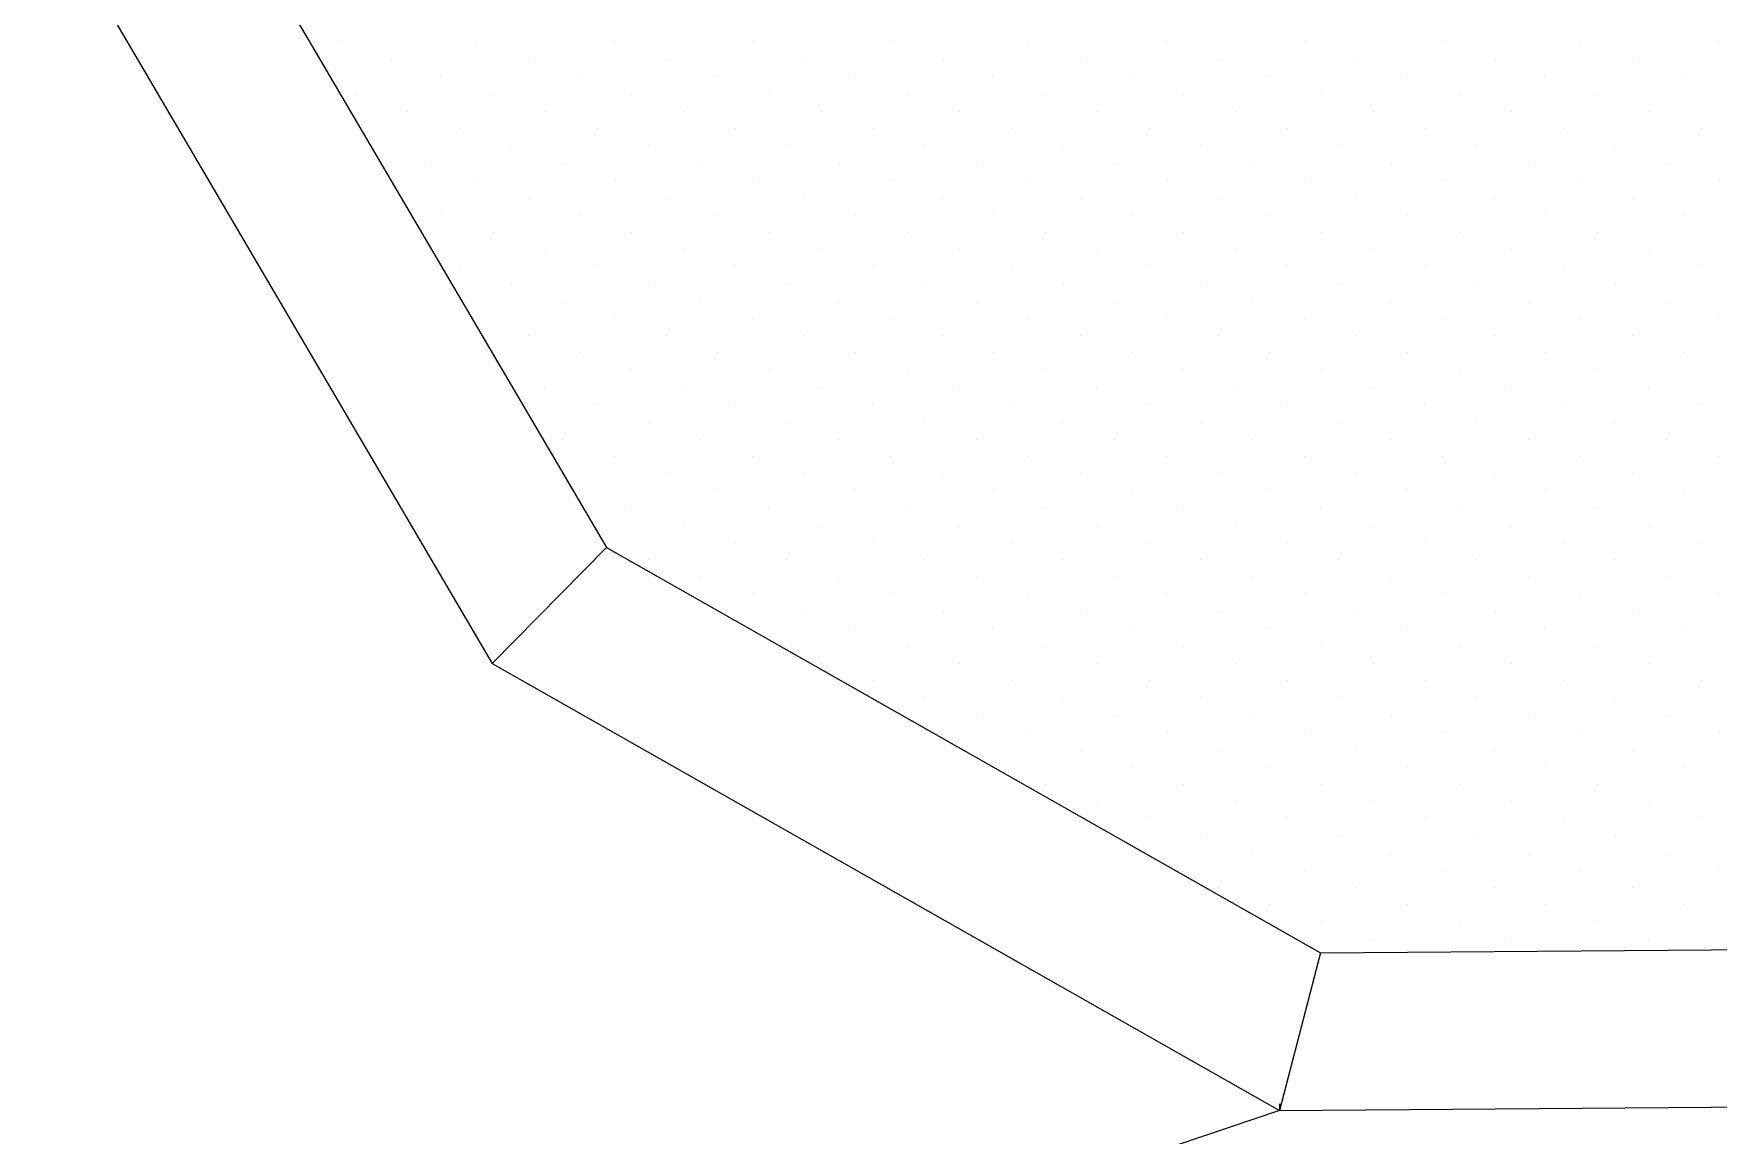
# Model space of a CAD drawing. Header units: millimetres. Extents: x 204800 to 233555, y -2285 to 8522.
# Drawn here: x 229015.2 to 229097.4, y 984.4 to 1038.2 of the extents above; entities that cross this region are included whole.
import ezdxf

# ---------------------------------------------------------------- set-up
doc = ezdxf.new("R2010")
doc.units = ezdxf.units.MM
for name, color, linetype in [('DIM【标注】', 66, 'Continuous'), ('中线', 90, 'Continuous'), ('家具内线', 8, 'Continuous')]:
    doc.layers.add(name, color=color, linetype=linetype)

# ---------------------------------------------------------------- blocks, each defined once
blk = doc.blocks.new('MK-ZS-0300')
at = {"layer": '中线', "color": 251}
for p, q in [((68310.253, 4946.537, 1341.12), (68332.635, 4908.432, 1341.12)), ((68332.635, 4908.432, 1341.12), (68371.07, 4886.623, 1341.12)), ((68371.07, 4886.953, 1341.12), (68371.07, 4886.623, 1341.12)), ((68371.07, 4886.623, 1341.12), (68415.261, 4886.953, 1341.12)), ((68371.07, 4886.623, 1341.12), (68350.665, 4879.753, 1341.12))]:
    blk.add_line(p, q, dxfattribs=at)
at = {"layer": '家具内线', "color": 251, "ltscale": 500}
for p, q in [((68317.918, 4948.652, 1341.12), (68338.215, 4914.096, 1341.12)), ((68325.13, 4938.745, 1341.12), (68325.13, 4938.745, 1341.12)), ((68331.865, 4938.745, 1341.12), (68331.865, 4938.745, 1341.12)), ((68338.6, 4938.745, 1341.12), (68338.6, 4938.745, 1341.12)), ((68345.335, 4938.745, 1341.12), (68345.335, 4938.745, 1341.12)), ((68352.071, 4938.745, 1341.12), (68352.071, 4938.745, 1341.12)), ((68358.806, 4938.745, 1341.12), (68358.806, 4938.745, 1341.12)), ((68365.541, 4938.745, 1341.12), (68365.541, 4938.745, 1341.12)), ((68372.276, 4938.745, 1341.12), (68372.276, 4938.745, 1341.12)), ((68379.011, 4938.745, 1341.12), (68379.011, 4938.745, 1341.12)), ((68385.747, 4938.745, 1341.12), (68385.747, 4938.745, 1341.12)), ((68392.482, 4938.745, 1341.12), (68392.482, 4938.745, 1341.12)), ((68327.656, 4937.903, 1341.12), (68327.656, 4937.903, 1341.12)), ((68334.391, 4937.903, 1341.12), (68334.391, 4937.903, 1341.12)), ((68341.126, 4937.903, 1341.12), (68341.126, 4937.903, 1341.12)), ((68347.861, 4937.903, 1341.12), (68347.861, 4937.903, 1341.12)), ((68354.596, 4937.903, 1341.12), (68354.596, 4937.903, 1341.12)), ((68361.332, 4937.903, 1341.12), (68361.332, 4937.903, 1341.12)), ((68368.067, 4937.903, 1341.12), (68368.067, 4937.903, 1341.12)), ((68374.802, 4937.903, 1341.12), (68374.802, 4937.903, 1341.12)), ((68381.537, 4937.903, 1341.12), (68381.537, 4937.903, 1341.12)), ((68388.272, 4937.903, 1341.12), (68388.272, 4937.903, 1341.12)), ((68330.181, 4937.061, 1341.12), (68330.181, 4937.061, 1341.12)), ((68336.916, 4937.061, 1341.12), (68336.916, 4937.061, 1341.12)), ((68343.652, 4937.061, 1341.12), (68343.652, 4937.061, 1341.12)), ((68350.387, 4937.061, 1341.12), (68350.387, 4937.061, 1341.12)), ((68357.122, 4937.061, 1341.12), (68357.122, 4937.061, 1341.12)), ((68363.857, 4937.061, 1341.12), (68363.857, 4937.061, 1341.12)), ((68370.592, 4937.061, 1341.12), (68370.592, 4937.061, 1341.12)), ((68377.328, 4937.061, 1341.12), (68377.328, 4937.061, 1341.12)), ((68384.063, 4937.061, 1341.12), (68384.063, 4937.061, 1341.12)), ((68390.798, 4937.061, 1341.12), (68390.798, 4937.061, 1341.12)), ((68325.972, 4936.219, 1341.12), (68325.972, 4936.219, 1341.12)), ((68332.707, 4936.219, 1341.12), (68332.707, 4936.219, 1341.12)), ((68339.442, 4936.219, 1341.12), (68339.442, 4936.219, 1341.12)), ((68346.177, 4936.219, 1341.12), (68346.177, 4936.219, 1341.12)), ((68352.913, 4936.219, 1341.12), (68352.913, 4936.219, 1341.12)), ((68359.648, 4936.219, 1341.12), (68359.648, 4936.219, 1341.12)), ((68366.383, 4936.219, 1341.12), (68366.383, 4936.219, 1341.12)), ((68373.118, 4936.219, 1341.12), (68373.118, 4936.219, 1341.12)), ((68379.853, 4936.219, 1341.12), (68379.853, 4936.219, 1341.12)), ((68386.589, 4936.219, 1341.12), (68386.589, 4936.219, 1341.12)), ((68328.497, 4935.378, 1341.12), (68328.497, 4935.378, 1341.12)), ((68335.233, 4935.378, 1341.12), (68335.233, 4935.378, 1341.12)), ((68341.968, 4935.378, 1341.12), (68341.968, 4935.378, 1341.12)), ((68348.703, 4935.378, 1341.12), (68348.703, 4935.378, 1341.12)), ((68355.438, 4935.378, 1341.12), (68355.438, 4935.378, 1341.12)), ((68362.173, 4935.378, 1341.12), (68362.173, 4935.378, 1341.12)), ((68368.909, 4935.378, 1341.12), (68368.909, 4935.378, 1341.12)), ((68375.644, 4935.378, 1341.12), (68375.644, 4935.378, 1341.12)), ((68382.379, 4935.378, 1341.12), (68382.379, 4935.378, 1341.12)), ((68389.114, 4935.378, 1341.12), (68389.114, 4935.378, 1341.12)), ((68331.023, 4934.536, 1341.12), (68331.023, 4934.536, 1341.12)), ((68337.758, 4934.536, 1341.12), (68337.758, 4934.536, 1341.12)), ((68344.494, 4934.536, 1341.12), (68344.494, 4934.536, 1341.12)), ((68351.229, 4934.536, 1341.12), (68351.229, 4934.536, 1341.12)), ((68357.964, 4934.536, 1341.12), (68357.964, 4934.536, 1341.12)), ((68364.699, 4934.536, 1341.12), (68364.699, 4934.536, 1341.12)), ((68371.434, 4934.536, 1341.12), (68371.434, 4934.536, 1341.12)), ((68378.17, 4934.536, 1341.12), (68378.17, 4934.536, 1341.12)), ((68384.905, 4934.536, 1341.12), (68384.905, 4934.536, 1341.12)), ((68391.64, 4934.536, 1341.12), (68391.64, 4934.536, 1341.12)), ((68326.814, 4933.694, 1341.12), (68326.814, 4933.694, 1341.12)), ((68333.549, 4933.694, 1341.12), (68333.549, 4933.694, 1341.12)), ((68340.284, 4933.694, 1341.12), (68340.284, 4933.694, 1341.12)), ((68347.019, 4933.694, 1341.12), (68347.019, 4933.694, 1341.12)), ((68353.754, 4933.694, 1341.12), (68353.754, 4933.694, 1341.12)), ((68360.49, 4933.694, 1341.12), (68360.49, 4933.694, 1341.12)), ((68367.225, 4933.694, 1341.12), (68367.225, 4933.694, 1341.12)), ((68373.96, 4933.694, 1341.12), (68373.96, 4933.694, 1341.12)), ((68380.695, 4933.694, 1341.12), (68380.695, 4933.694, 1341.12)), ((68387.43, 4933.694, 1341.12), (68387.43, 4933.694, 1341.12)), ((68329.339, 4932.852, 1341.12), (68329.339, 4932.852, 1341.12)), ((68336.075, 4932.852, 1341.12), (68336.075, 4932.852, 1341.12)), ((68342.81, 4932.852, 1341.12), (68342.81, 4932.852, 1341.12)), ((68349.545, 4932.852, 1341.12), (68349.545, 4932.852, 1341.12)), ((68356.28, 4932.852, 1341.12), (68356.28, 4932.852, 1341.12)), ((68363.015, 4932.852, 1341.12), (68363.015, 4932.852, 1341.12)), ((68369.751, 4932.852, 1341.12), (68369.751, 4932.852, 1341.12)), ((68376.486, 4932.852, 1341.12), (68376.486, 4932.852, 1341.12)), ((68383.221, 4932.852, 1341.12), (68383.221, 4932.852, 1341.12)), ((68389.956, 4932.852, 1341.12), (68389.956, 4932.852, 1341.12)), ((68331.865, 4932.01, 1341.12), (68331.865, 4932.01, 1341.12)), ((68338.6, 4932.01, 1341.12), (68338.6, 4932.01, 1341.12)), ((68345.335, 4932.01, 1341.12), (68345.335, 4932.01, 1341.12)), ((68352.071, 4932.01, 1341.12), (68352.071, 4932.01, 1341.12)), ((68358.806, 4932.01, 1341.12), (68358.806, 4932.01, 1341.12)), ((68365.541, 4932.01, 1341.12), (68365.541, 4932.01, 1341.12)), ((68372.276, 4932.01, 1341.12), (68372.276, 4932.01, 1341.12)), ((68379.011, 4932.01, 1341.12), (68379.011, 4932.01, 1341.12)), ((68385.747, 4932.01, 1341.12), (68385.747, 4932.01, 1341.12)), ((68392.482, 4932.01, 1341.12), (68392.482, 4932.01, 1341.12)), ((68334.391, 4931.168, 1341.12), (68334.391, 4931.168, 1341.12)), ((68341.126, 4931.168, 1341.12), (68341.126, 4931.168, 1341.12)), ((68347.861, 4931.168, 1341.12), (68347.861, 4931.168, 1341.12)), ((68354.596, 4931.168, 1341.12), (68354.596, 4931.168, 1341.12)), ((68361.332, 4931.168, 1341.12), (68361.332, 4931.168, 1341.12)), ((68368.067, 4931.168, 1341.12), (68368.067, 4931.168, 1341.12)), ((68374.802, 4931.168, 1341.12), (68374.802, 4931.168, 1341.12)), ((68381.537, 4931.168, 1341.12), (68381.537, 4931.168, 1341.12)), ((68388.272, 4931.168, 1341.12), (68388.272, 4931.168, 1341.12)), ((68330.181, 4930.326, 1341.12), (68330.181, 4930.326, 1341.12)), ((68336.916, 4930.326, 1341.12), (68336.916, 4930.326, 1341.12)), ((68343.652, 4930.326, 1341.12), (68343.652, 4930.326, 1341.12)), ((68350.387, 4930.326, 1341.12), (68350.387, 4930.326, 1341.12)), ((68357.122, 4930.326, 1341.12), (68357.122, 4930.326, 1341.12)), ((68363.857, 4930.326, 1341.12), (68363.857, 4930.326, 1341.12)), ((68370.592, 4930.326, 1341.12), (68370.592, 4930.326, 1341.12)), ((68377.328, 4930.326, 1341.12), (68377.328, 4930.326, 1341.12)), ((68384.063, 4930.326, 1341.12), (68384.063, 4930.326, 1341.12)), ((68390.798, 4930.326, 1341.12), (68390.798, 4930.326, 1341.12)), ((68332.707, 4929.484, 1341.12), (68332.707, 4929.484, 1341.12)), ((68339.442, 4929.484, 1341.12), (68339.442, 4929.484, 1341.12)), ((68346.177, 4929.484, 1341.12), (68346.177, 4929.484, 1341.12)), ((68352.913, 4929.484, 1341.12), (68352.913, 4929.484, 1341.12)), ((68359.648, 4929.484, 1341.12), (68359.648, 4929.484, 1341.12)), ((68366.383, 4929.484, 1341.12), (68366.383, 4929.484, 1341.12)), ((68373.118, 4929.484, 1341.12), (68373.118, 4929.484, 1341.12)), ((68379.853, 4929.484, 1341.12), (68379.853, 4929.484, 1341.12)), ((68386.589, 4929.484, 1341.12), (68386.589, 4929.484, 1341.12)), ((68335.233, 4928.642, 1341.12), (68335.233, 4928.642, 1341.12)), ((68341.968, 4928.642, 1341.12), (68341.968, 4928.642, 1341.12)), ((68348.703, 4928.642, 1341.12), (68348.703, 4928.642, 1341.12)), ((68355.438, 4928.642, 1341.12), (68355.438, 4928.642, 1341.12)), ((68362.173, 4928.642, 1341.12), (68362.173, 4928.642, 1341.12)), ((68368.909, 4928.642, 1341.12), (68368.909, 4928.642, 1341.12)), ((68375.644, 4928.642, 1341.12), (68375.644, 4928.642, 1341.12)), ((68382.379, 4928.642, 1341.12), (68382.379, 4928.642, 1341.12)), ((68389.114, 4928.642, 1341.12), (68389.114, 4928.642, 1341.12)), ((68331.023, 4927.8, 1341.12), (68331.023, 4927.8, 1341.12)), ((68337.758, 4927.8, 1341.12), (68337.758, 4927.8, 1341.12)), ((68344.494, 4927.8, 1341.12), (68344.494, 4927.8, 1341.12)), ((68351.229, 4927.8, 1341.12), (68351.229, 4927.8, 1341.12)), ((68357.964, 4927.8, 1341.12), (68357.964, 4927.8, 1341.12)), ((68364.699, 4927.8, 1341.12), (68364.699, 4927.8, 1341.12)), ((68371.434, 4927.8, 1341.12), (68371.434, 4927.8, 1341.12)), ((68378.17, 4927.8, 1341.12), (68378.17, 4927.8, 1341.12)), ((68384.905, 4927.8, 1341.12), (68384.905, 4927.8, 1341.12)), ((68391.64, 4927.8, 1341.12), (68391.64, 4927.8, 1341.12)), ((68333.549, 4926.959, 1341.12), (68333.549, 4926.959, 1341.12)), ((68340.284, 4926.959, 1341.12), (68340.284, 4926.959, 1341.12)), ((68347.019, 4926.959, 1341.12), (68347.019, 4926.959, 1341.12)), ((68353.754, 4926.959, 1341.12), (68353.754, 4926.959, 1341.12)), ((68360.49, 4926.959, 1341.12), (68360.49, 4926.959, 1341.12)), ((68367.225, 4926.959, 1341.12), (68367.225, 4926.959, 1341.12)), ((68373.96, 4926.959, 1341.12), (68373.96, 4926.959, 1341.12)), ((68380.695, 4926.959, 1341.12), (68380.695, 4926.959, 1341.12)), ((68387.43, 4926.959, 1341.12), (68387.43, 4926.959, 1341.12)), ((68336.075, 4926.117, 1341.12), (68336.075, 4926.117, 1341.12)), ((68342.81, 4926.117, 1341.12), (68342.81, 4926.117, 1341.12)), ((68349.545, 4926.117, 1341.12), (68349.545, 4926.117, 1341.12)), ((68356.28, 4926.117, 1341.12), (68356.28, 4926.117, 1341.12)), ((68363.015, 4926.117, 1341.12), (68363.015, 4926.117, 1341.12)), ((68369.751, 4926.117, 1341.12), (68369.751, 4926.117, 1341.12)), ((68376.486, 4926.117, 1341.12), (68376.486, 4926.117, 1341.12)), ((68383.221, 4926.117, 1341.12), (68383.221, 4926.117, 1341.12)), ((68389.956, 4926.117, 1341.12), (68389.956, 4926.117, 1341.12)), ((68331.865, 4925.275, 1341.12), (68331.865, 4925.275, 1341.12)), ((68338.6, 4925.275, 1341.12), (68338.6, 4925.275, 1341.12)), ((68345.335, 4925.275, 1341.12), (68345.335, 4925.275, 1341.12)), ((68352.071, 4925.275, 1341.12), (68352.071, 4925.275, 1341.12)), ((68358.806, 4925.275, 1341.12), (68358.806, 4925.275, 1341.12)), ((68365.541, 4925.275, 1341.12), (68365.541, 4925.275, 1341.12)), ((68372.276, 4925.275, 1341.12), (68372.276, 4925.275, 1341.12)), ((68379.011, 4925.275, 1341.12), (68379.011, 4925.275, 1341.12)), ((68385.747, 4925.275, 1341.12), (68385.747, 4925.275, 1341.12)), ((68392.482, 4925.275, 1341.12), (68392.482, 4925.275, 1341.12)), ((68334.391, 4924.433, 1341.12), (68334.391, 4924.433, 1341.12)), ((68341.126, 4924.433, 1341.12), (68341.126, 4924.433, 1341.12)), ((68347.861, 4924.433, 1341.12), (68347.861, 4924.433, 1341.12)), ((68354.596, 4924.433, 1341.12), (68354.596, 4924.433, 1341.12)), ((68361.332, 4924.433, 1341.12), (68361.332, 4924.433, 1341.12)), ((68368.067, 4924.433, 1341.12), (68368.067, 4924.433, 1341.12)), ((68374.802, 4924.433, 1341.12), (68374.802, 4924.433, 1341.12)), ((68381.537, 4924.433, 1341.12), (68381.537, 4924.433, 1341.12)), ((68388.272, 4924.433, 1341.12), (68388.272, 4924.433, 1341.12)), ((68336.916, 4923.591, 1341.12), (68336.916, 4923.591, 1341.12)), ((68343.652, 4923.591, 1341.12), (68343.652, 4923.591, 1341.12)), ((68350.387, 4923.591, 1341.12), (68350.387, 4923.591, 1341.12)), ((68357.122, 4923.591, 1341.12), (68357.122, 4923.591, 1341.12)), ((68363.857, 4923.591, 1341.12), (68363.857, 4923.591, 1341.12)), ((68370.592, 4923.591, 1341.12), (68370.592, 4923.591, 1341.12)), ((68377.328, 4923.591, 1341.12), (68377.328, 4923.591, 1341.12)), ((68384.063, 4923.591, 1341.12), (68384.063, 4923.591, 1341.12)), ((68390.798, 4923.591, 1341.12), (68390.798, 4923.591, 1341.12)), ((68339.442, 4922.749, 1341.12), (68339.442, 4922.749, 1341.12)), ((68346.177, 4922.749, 1341.12), (68346.177, 4922.749, 1341.12)), ((68352.913, 4922.749, 1341.12), (68352.913, 4922.749, 1341.12)), ((68359.648, 4922.749, 1341.12), (68359.648, 4922.749, 1341.12)), ((68366.383, 4922.749, 1341.12), (68366.383, 4922.749, 1341.12)), ((68373.118, 4922.749, 1341.12), (68373.118, 4922.749, 1341.12)), ((68379.853, 4922.749, 1341.12), (68379.853, 4922.749, 1341.12)), ((68386.589, 4922.749, 1341.12), (68386.589, 4922.749, 1341.12)), ((68335.233, 4921.907, 1341.12), (68335.233, 4921.907, 1341.12)), ((68341.968, 4921.907, 1341.12), (68341.968, 4921.907, 1341.12)), ((68348.703, 4921.907, 1341.12), (68348.703, 4921.907, 1341.12)), ((68355.438, 4921.907, 1341.12), (68355.438, 4921.907, 1341.12)), ((68362.173, 4921.907, 1341.12), (68362.173, 4921.907, 1341.12)), ((68368.909, 4921.907, 1341.12), (68368.909, 4921.907, 1341.12)), ((68375.644, 4921.907, 1341.12), (68375.644, 4921.907, 1341.12)), ((68382.379, 4921.907, 1341.12), (68382.379, 4921.907, 1341.12)), ((68389.114, 4921.907, 1341.12), (68389.114, 4921.907, 1341.12)), ((68337.758, 4921.065, 1341.12), (68337.758, 4921.065, 1341.12)), ((68344.494, 4921.065, 1341.12), (68344.494, 4921.065, 1341.12)), ((68351.229, 4921.065, 1341.12), (68351.229, 4921.065, 1341.12)), ((68357.964, 4921.065, 1341.12), (68357.964, 4921.065, 1341.12)), ((68364.699, 4921.065, 1341.12), (68364.699, 4921.065, 1341.12)), ((68371.434, 4921.065, 1341.12), (68371.434, 4921.065, 1341.12)), ((68378.17, 4921.065, 1341.12), (68378.17, 4921.065, 1341.12)), ((68384.905, 4921.065, 1341.12), (68384.905, 4921.065, 1341.12)), ((68391.64, 4921.065, 1341.12), (68391.64, 4921.065, 1341.12)), ((68340.284, 4920.223, 1341.12), (68340.284, 4920.223, 1341.12)), ((68347.019, 4920.223, 1341.12), (68347.019, 4920.223, 1341.12)), ((68353.754, 4920.223, 1341.12), (68353.754, 4920.223, 1341.12)), ((68360.49, 4920.223, 1341.12), (68360.49, 4920.223, 1341.12)), ((68367.225, 4920.223, 1341.12), (68367.225, 4920.223, 1341.12)), ((68373.96, 4920.223, 1341.12), (68373.96, 4920.223, 1341.12)), ((68380.695, 4920.223, 1341.12), (68380.695, 4920.223, 1341.12)), ((68387.43, 4920.223, 1341.12), (68387.43, 4920.223, 1341.12)), ((68336.075, 4919.381, 1341.12), (68336.075, 4919.381, 1341.12)), ((68342.81, 4919.381, 1341.12), (68342.81, 4919.381, 1341.12)), ((68349.545, 4919.381, 1341.12), (68349.545, 4919.381, 1341.12)), ((68356.28, 4919.381, 1341.12), (68356.28, 4919.381, 1341.12)), ((68363.015, 4919.381, 1341.12), (68363.015, 4919.381, 1341.12)), ((68369.751, 4919.381, 1341.12), (68369.751, 4919.381, 1341.12)), ((68376.486, 4919.381, 1341.12), (68376.486, 4919.381, 1341.12)), ((68383.221, 4919.381, 1341.12), (68383.221, 4919.381, 1341.12)), ((68389.956, 4919.381, 1341.12), (68389.956, 4919.381, 1341.12)), ((68338.6, 4918.54, 1341.12), (68338.6, 4918.54, 1341.12)), ((68345.335, 4918.54, 1341.12), (68345.335, 4918.54, 1341.12)), ((68352.071, 4918.54, 1341.12), (68352.071, 4918.54, 1341.12)), ((68358.806, 4918.54, 1341.12), (68358.806, 4918.54, 1341.12)), ((68365.541, 4918.54, 1341.12), (68365.541, 4918.54, 1341.12)), ((68372.276, 4918.54, 1341.12), (68372.276, 4918.54, 1341.12)), ((68379.011, 4918.54, 1341.12), (68379.011, 4918.54, 1341.12)), ((68385.747, 4918.54, 1341.12), (68385.747, 4918.54, 1341.12)), ((68392.482, 4918.54, 1341.12), (68392.482, 4918.54, 1341.12)), ((68341.126, 4917.698, 1341.12), (68341.126, 4917.698, 1341.12)), ((68347.861, 4917.698, 1341.12), (68347.861, 4917.698, 1341.12)), ((68354.596, 4917.698, 1341.12), (68354.596, 4917.698, 1341.12)), ((68361.332, 4917.698, 1341.12), (68361.332, 4917.698, 1341.12)), ((68368.067, 4917.698, 1341.12), (68368.067, 4917.698, 1341.12)), ((68374.802, 4917.698, 1341.12), (68374.802, 4917.698, 1341.12)), ((68381.537, 4917.698, 1341.12), (68381.537, 4917.698, 1341.12)), ((68388.272, 4917.698, 1341.12), (68388.272, 4917.698, 1341.12)), ((68336.916, 4916.856, 1341.12), (68336.916, 4916.856, 1341.12)), ((68343.652, 4916.856, 1341.12), (68343.652, 4916.856, 1341.12)), ((68350.387, 4916.856, 1341.12), (68350.387, 4916.856, 1341.12)), ((68357.122, 4916.856, 1341.12), (68357.122, 4916.856, 1341.12)), ((68363.857, 4916.856, 1341.12), (68363.857, 4916.856, 1341.12)), ((68370.592, 4916.856, 1341.12), (68370.592, 4916.856, 1341.12)), ((68377.328, 4916.856, 1341.12), (68377.328, 4916.856, 1341.12)), ((68384.063, 4916.856, 1341.12), (68384.063, 4916.856, 1341.12)), ((68390.798, 4916.856, 1341.12), (68390.798, 4916.856, 1341.12)), ((68339.442, 4916.014, 1341.12), (68339.442, 4916.014, 1341.12)), ((68346.177, 4916.014, 1341.12), (68346.177, 4916.014, 1341.12)), ((68352.913, 4916.014, 1341.12), (68352.913, 4916.014, 1341.12)), ((68359.648, 4916.014, 1341.12), (68359.648, 4916.014, 1341.12)), ((68366.383, 4916.014, 1341.12), (68366.383, 4916.014, 1341.12)), ((68373.118, 4916.014, 1341.12), (68373.118, 4916.014, 1341.12)), ((68379.853, 4916.014, 1341.12), (68379.853, 4916.014, 1341.12)), ((68386.589, 4916.014, 1341.12), (68386.589, 4916.014, 1341.12)), ((68341.968, 4915.172, 1341.12), (68341.968, 4915.172, 1341.12)), ((68348.703, 4915.172, 1341.12), (68348.703, 4915.172, 1341.12)), ((68355.438, 4915.172, 1341.12), (68355.438, 4915.172, 1341.12)), ((68362.173, 4915.172, 1341.12), (68362.173, 4915.172, 1341.12)), ((68368.909, 4915.172, 1341.12), (68368.909, 4915.172, 1341.12)), ((68375.644, 4915.172, 1341.12), (68375.644, 4915.172, 1341.12)), ((68382.379, 4915.172, 1341.12), (68382.379, 4915.172, 1341.12)), ((68389.114, 4915.172, 1341.12), (68389.114, 4915.172, 1341.12)), ((68332.635, 4908.432, 1341.12), (68338.215, 4914.096, 1341.12)), ((68338.215, 4914.096, 1341.12), (68373.071, 4894.318, 1341.12)), ((68344.494, 4914.33, 1341.12), (68344.494, 4914.33, 1341.12)), ((68351.229, 4914.33, 1341.12), (68351.229, 4914.33, 1341.12)), ((68357.964, 4914.33, 1341.12), (68357.964, 4914.33, 1341.12)), ((68364.699, 4914.33, 1341.12), (68364.699, 4914.33, 1341.12)), ((68371.434, 4914.33, 1341.12), (68371.434, 4914.33, 1341.12)), ((68378.17, 4914.33, 1341.12), (68378.17, 4914.33, 1341.12)), ((68384.905, 4914.33, 1341.12), (68384.905, 4914.33, 1341.12)), ((68391.64, 4914.33, 1341.12), (68391.64, 4914.33, 1341.12)), ((68340.284, 4913.488, 1341.12), (68340.284, 4913.488, 1341.12)), ((68347.019, 4913.488, 1341.12), (68347.019, 4913.488, 1341.12)), ((68353.754, 4913.488, 1341.12), (68353.754, 4913.488, 1341.12)), ((68360.49, 4913.488, 1341.12), (68360.49, 4913.488, 1341.12)), ((68367.225, 4913.488, 1341.12), (68367.225, 4913.488, 1341.12)), ((68373.96, 4913.488, 1341.12), (68373.96, 4913.488, 1341.12)), ((68380.695, 4913.488, 1341.12), (68380.695, 4913.488, 1341.12)), ((68387.43, 4913.488, 1341.12), (68387.43, 4913.488, 1341.12)), ((68342.81, 4912.646, 1341.12), (68342.81, 4912.646, 1341.12)), ((68349.545, 4912.646, 1341.12), (68349.545, 4912.646, 1341.12)), ((68356.28, 4912.646, 1341.12), (68356.28, 4912.646, 1341.12)), ((68363.015, 4912.646, 1341.12), (68363.015, 4912.646, 1341.12)), ((68369.751, 4912.646, 1341.12), (68369.751, 4912.646, 1341.12)), ((68376.486, 4912.646, 1341.12), (68376.486, 4912.646, 1341.12)), ((68383.221, 4912.646, 1341.12), (68383.221, 4912.646, 1341.12)), ((68389.956, 4912.646, 1341.12), (68389.956, 4912.646, 1341.12)), ((68345.335, 4911.804, 1341.12), (68345.335, 4911.804, 1341.12)), ((68352.071, 4911.804, 1341.12), (68352.071, 4911.804, 1341.12)), ((68358.806, 4911.804, 1341.12), (68358.806, 4911.804, 1341.12)), ((68365.541, 4911.804, 1341.12), (68365.541, 4911.804, 1341.12)), ((68372.276, 4911.804, 1341.12), (68372.276, 4911.804, 1341.12)), ((68379.011, 4911.804, 1341.12), (68379.011, 4911.804, 1341.12)), ((68385.747, 4911.804, 1341.12), (68385.747, 4911.804, 1341.12)), ((68392.482, 4911.804, 1341.12), (68392.482, 4911.804, 1341.12)), ((68347.861, 4910.962, 1341.12), (68347.861, 4910.962, 1341.12)), ((68354.596, 4910.962, 1341.12), (68354.596, 4910.962, 1341.12)), ((68361.332, 4910.962, 1341.12), (68361.332, 4910.962, 1341.12)), ((68368.067, 4910.962, 1341.12), (68368.067, 4910.962, 1341.12)), ((68374.802, 4910.962, 1341.12), (68374.802, 4910.962, 1341.12)), ((68381.537, 4910.962, 1341.12), (68381.537, 4910.962, 1341.12)), ((68388.272, 4910.962, 1341.12), (68388.272, 4910.962, 1341.12)), ((68350.387, 4910.121, 1341.12), (68350.387, 4910.121, 1341.12)), ((68357.122, 4910.121, 1341.12), (68357.122, 4910.121, 1341.12)), ((68363.857, 4910.121, 1341.12), (68363.857, 4910.121, 1341.12)), ((68370.592, 4910.121, 1341.12), (68370.592, 4910.121, 1341.12)), ((68377.328, 4910.121, 1341.12), (68377.328, 4910.121, 1341.12)), ((68384.063, 4910.121, 1341.12), (68384.063, 4910.121, 1341.12)), ((68390.798, 4910.121, 1341.12), (68390.798, 4910.121, 1341.12)), ((68352.913, 4909.279, 1341.12), (68352.913, 4909.279, 1341.12)), ((68359.648, 4909.279, 1341.12), (68359.648, 4909.279, 1341.12)), ((68366.383, 4909.279, 1341.12), (68366.383, 4909.279, 1341.12)), ((68373.118, 4909.279, 1341.12), (68373.118, 4909.279, 1341.12)), ((68379.853, 4909.279, 1341.12), (68379.853, 4909.279, 1341.12)), ((68386.589, 4909.279, 1341.12), (68386.589, 4909.279, 1341.12)), ((68348.703, 4908.437, 1341.12), (68348.703, 4908.437, 1341.12)), ((68355.438, 4908.437, 1341.12), (68355.438, 4908.437, 1341.12)), ((68362.173, 4908.437, 1341.12), (68362.173, 4908.437, 1341.12)), ((68368.909, 4908.437, 1341.12), (68368.909, 4908.437, 1341.12)), ((68375.644, 4908.437, 1341.12), (68375.644, 4908.437, 1341.12)), ((68382.379, 4908.437, 1341.12), (68382.379, 4908.437, 1341.12)), ((68389.114, 4908.437, 1341.12), (68389.114, 4908.437, 1341.12)), ((68351.229, 4907.595, 1341.12), (68351.229, 4907.595, 1341.12)), ((68357.964, 4907.595, 1341.12), (68357.964, 4907.595, 1341.12)), ((68364.699, 4907.595, 1341.12), (68364.699, 4907.595, 1341.12)), ((68371.434, 4907.595, 1341.12), (68371.434, 4907.595, 1341.12)), ((68378.17, 4907.595, 1341.12), (68378.17, 4907.595, 1341.12)), ((68384.905, 4907.595, 1341.12), (68384.905, 4907.595, 1341.12)), ((68391.64, 4907.595, 1341.12), (68391.64, 4907.595, 1341.12)), ((68353.754, 4906.753, 1341.12), (68353.754, 4906.753, 1341.12)), ((68360.49, 4906.753, 1341.12), (68360.49, 4906.753, 1341.12)), ((68367.225, 4906.753, 1341.12), (68367.225, 4906.753, 1341.12)), ((68373.96, 4906.753, 1341.12), (68373.96, 4906.753, 1341.12)), ((68380.695, 4906.753, 1341.12), (68380.695, 4906.753, 1341.12)), ((68387.43, 4906.753, 1341.12), (68387.43, 4906.753, 1341.12)), ((68356.28, 4905.911, 1341.12), (68356.28, 4905.911, 1341.12)), ((68363.015, 4905.911, 1341.12), (68363.015, 4905.911, 1341.12)), ((68369.751, 4905.911, 1341.12), (68369.751, 4905.911, 1341.12)), ((68376.486, 4905.911, 1341.12), (68376.486, 4905.911, 1341.12)), ((68383.221, 4905.911, 1341.12), (68383.221, 4905.911, 1341.12)), ((68389.956, 4905.911, 1341.12), (68389.956, 4905.911, 1341.12)), ((68358.806, 4905.069, 1341.12), (68358.806, 4905.069, 1341.12)), ((68365.541, 4905.069, 1341.12), (68365.541, 4905.069, 1341.12)), ((68372.276, 4905.069, 1341.12), (68372.276, 4905.069, 1341.12)), ((68379.011, 4905.069, 1341.12), (68379.011, 4905.069, 1341.12)), ((68385.747, 4905.069, 1341.12), (68385.747, 4905.069, 1341.12)), ((68392.482, 4905.069, 1341.12), (68392.482, 4905.069, 1341.12)), ((68361.332, 4904.227, 1341.12), (68361.332, 4904.227, 1341.12)), ((68368.067, 4904.227, 1341.12), (68368.067, 4904.227, 1341.12)), ((68374.802, 4904.227, 1341.12), (68374.802, 4904.227, 1341.12)), ((68381.537, 4904.227, 1341.12), (68381.537, 4904.227, 1341.12)), ((68388.272, 4904.227, 1341.12), (68388.272, 4904.227, 1341.12)), ((68357.122, 4903.385, 1341.12), (68357.122, 4903.385, 1341.12)), ((68363.857, 4903.385, 1341.12), (68363.857, 4903.385, 1341.12)), ((68370.592, 4903.385, 1341.12), (68370.592, 4903.385, 1341.12)), ((68377.328, 4903.385, 1341.12), (68377.328, 4903.385, 1341.12)), ((68384.063, 4903.385, 1341.12), (68384.063, 4903.385, 1341.12)), ((68390.798, 4903.385, 1341.12), (68390.798, 4903.385, 1341.12)), ((68359.648, 4902.544, 1341.12), (68359.648, 4902.544, 1341.12)), ((68366.383, 4902.544, 1341.12), (68366.383, 4902.544, 1341.12)), ((68373.118, 4902.544, 1341.12), (68373.118, 4902.544, 1341.12)), ((68379.853, 4902.544, 1341.12), (68379.853, 4902.544, 1341.12)), ((68386.589, 4902.544, 1341.12), (68386.589, 4902.544, 1341.12)), ((68362.173, 4901.702, 1341.12), (68362.173, 4901.702, 1341.12)), ((68368.909, 4901.702, 1341.12), (68368.909, 4901.702, 1341.12)), ((68375.644, 4901.702, 1341.12), (68375.644, 4901.702, 1341.12)), ((68382.379, 4901.702, 1341.12), (68382.379, 4901.702, 1341.12)), ((68389.114, 4901.702, 1341.12), (68389.114, 4901.702, 1341.12)), ((68364.699, 4900.86, 1341.12), (68364.699, 4900.86, 1341.12)), ((68371.434, 4900.86, 1341.12), (68371.434, 4900.86, 1341.12)), ((68378.17, 4900.86, 1341.12), (68378.17, 4900.86, 1341.12)), ((68384.905, 4900.86, 1341.12), (68384.905, 4900.86, 1341.12)), ((68391.64, 4900.86, 1341.12), (68391.64, 4900.86, 1341.12)), ((68367.225, 4900.018, 1341.12), (68367.225, 4900.018, 1341.12)), ((68373.96, 4900.018, 1341.12), (68373.96, 4900.018, 1341.12)), ((68380.695, 4900.018, 1341.12), (68380.695, 4900.018, 1341.12)), ((68387.43, 4900.018, 1341.12), (68387.43, 4900.018, 1341.12)), ((68369.751, 4899.176, 1341.12), (68369.751, 4899.176, 1341.12)), ((68376.486, 4899.176, 1341.12), (68376.486, 4899.176, 1341.12)), ((68383.221, 4899.176, 1341.12), (68383.221, 4899.176, 1341.12)), ((68389.956, 4899.176, 1341.12), (68389.956, 4899.176, 1341.12)), ((68372.276, 4898.334, 1341.12), (68372.276, 4898.334, 1341.12)), ((68379.011, 4898.334, 1341.12), (68379.011, 4898.334, 1341.12)), ((68385.747, 4898.334, 1341.12), (68385.747, 4898.334, 1341.12)), ((68392.482, 4898.334, 1341.12), (68392.482, 4898.334, 1341.12)), ((68368.067, 4897.492, 1341.12), (68368.067, 4897.492, 1341.12)), ((68374.802, 4897.492, 1341.12), (68374.802, 4897.492, 1341.12)), ((68381.537, 4897.492, 1341.12), (68381.537, 4897.492, 1341.12)), ((68388.272, 4897.492, 1341.12), (68388.272, 4897.492, 1341.12)), ((68370.592, 4896.65, 1341.12), (68370.592, 4896.65, 1341.12)), ((68377.328, 4896.65, 1341.12), (68377.328, 4896.65, 1341.12)), ((68384.063, 4896.65, 1341.12), (68384.063, 4896.65, 1341.12)), ((68390.798, 4896.65, 1341.12), (68390.798, 4896.65, 1341.12)), ((68373.118, 4895.808, 1341.12), (68373.118, 4895.808, 1341.12)), ((68379.853, 4895.808, 1341.12), (68379.853, 4895.808, 1341.12)), ((68386.589, 4895.808, 1341.12), (68386.589, 4895.808, 1341.12)), ((68373.071, 4894.318, 1341.12), (68371.07, 4886.623, 1341.12)), ((68373.071, 4894.318, 1341.12), (68413.146, 4894.618, 1341.12)), ((68375.644, 4894.966, 1341.12), (68375.644, 4894.966, 1341.12)), ((68382.379, 4894.966, 1341.12), (68382.379, 4894.966, 1341.12)), ((68389.114, 4894.966, 1341.12), (68389.114, 4894.966, 1341.12))]:
    blk.add_line(p, q, dxfattribs=at)

msp = doc.modelspace()

# ---------------------------------------------------------------- block references
at = {"layer": 'DIM【标注】', "color": 4, "ltscale": 6}
msp.add_blockref('MK-ZS-0300', (160704.939, -3900.979, -1341.12), dxfattribs=at)

doc.saveas('drawing.dxf')
